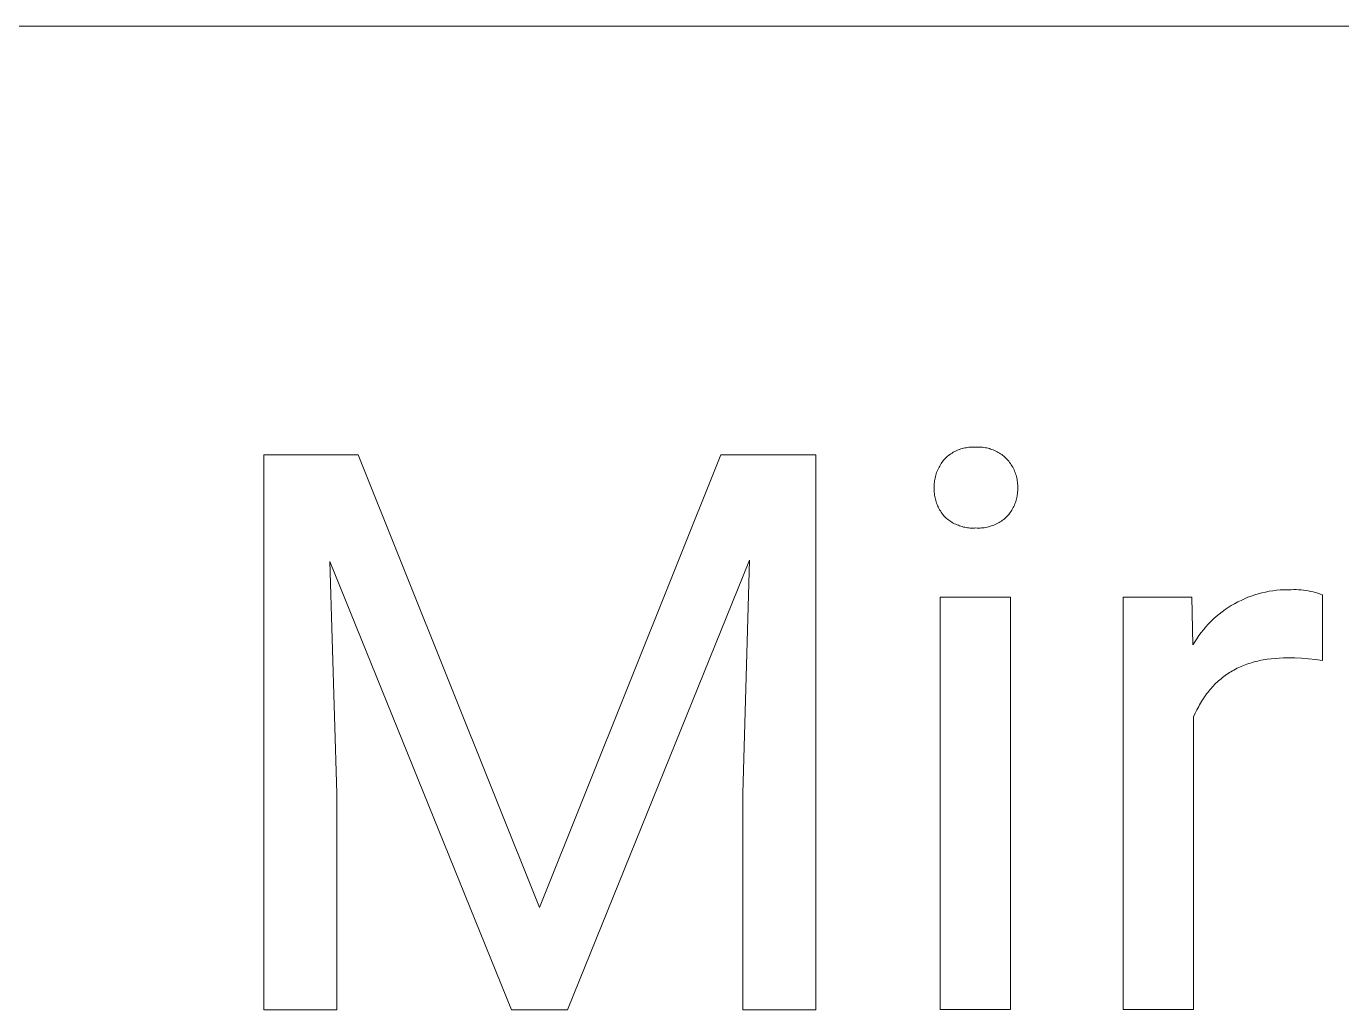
# Model space of a CAD drawing. Header units: millimetres. Extents: x -1576 to 3664, y -445 to 3215.
# Drawn here: x 2235.6 to 2353.3, y 52.4 to 140.3 of the extents above; entities that cross this region are included whole.
import ezdxf

# ---------------------------------------------------------------- set-up
doc = ezdxf.new("R2010")
doc.units = ezdxf.units.MM
doc.header["$MEASUREMENT"] = 0
doc.layers.add('Domyślny', color=7, linetype='Continuous', true_color=0x000000)

msp = doc.modelspace()

# ---------------------------------------------------------------- linework, layer by layer
at = {"layer": 'Domyślny', "color": 18, "lineweight": 15, "true_color": 0x000000}
for p, q in [((3659.29, 140.35), (1684.04, 140.35)), ((2318.75, 102.36), (2318.86, 102.41)), ((2318.86, 102.41), (2318.98, 102.46)), ((2318.98, 102.46), (2319.09, 102.51)), ((2319.09, 102.51), (2319.21, 102.55)), ((2319.21, 102.55), (2319.33, 102.58)), ((2319.33, 102.58), (2319.45, 102.61)), ((2319.45, 102.61), (2319.57, 102.64)), ((2319.57, 102.64), (2319.69, 102.66)), ((2319.69, 102.66), (2319.81, 102.68)), ((2319.81, 102.68), (2319.93, 102.7)), ((2319.93, 102.7), (2320.05, 102.71)), ((2320.05, 102.71), (2320.18, 102.72)), ((2320.18, 102.72), (2320.3, 102.72)), ((2320.3, 102.72), (2320.42, 102.72)), ((2320.42, 102.72), (2320.55, 102.71)), ((2320.55, 102.71), (2320.67, 102.72)), ((2320.67, 102.72), (2320.79, 102.72)), ((2320.79, 102.72), (2320.92, 102.72)), ((2320.92, 102.72), (2321.04, 102.71)), ((2321.04, 102.71), (2321.16, 102.7)), ((2321.16, 102.7), (2321.28, 102.68)), ((2321.28, 102.68), (2321.41, 102.66)), ((2321.41, 102.66), (2321.53, 102.64)), ((2321.53, 102.64), (2321.65, 102.61)), ((2321.65, 102.61), (2321.77, 102.58)), ((2321.77, 102.58), (2321.88, 102.54)), ((2321.88, 102.54), (2322, 102.5)), ((2322, 102.5), (2322.12, 102.46)), ((2322.12, 102.46), (2322.23, 102.41)), ((2322.23, 102.41), (2322.34, 102.36)), ((2256.86, 52.4), (2256.86, 102.03)), ((2256.86, 102.03), (2265.3, 102.03)), ((2265.3, 102.03), (2281.53, 61.54)), ((2281.53, 61.54), (2297.74, 102.03)), ((2297.74, 102.03), (2306.24, 102.03)), ((2306.24, 102.03), (2306.24, 52.4)), ((2317.38, 101.13), (2317.45, 101.24)), ((2317.45, 101.24), (2317.52, 101.35)), ((2317.52, 101.35), (2317.6, 101.45)), ((2317.6, 101.45), (2317.67, 101.55)), ((2317.67, 101.55), (2317.76, 101.65)), ((2317.76, 101.65), (2317.84, 101.73)), ((2317.84, 101.73), (2317.93, 101.82)), ((2317.93, 101.82), (2318.03, 101.9)), ((2318.03, 101.9), (2318.12, 101.97)), ((2318.12, 101.97), (2318.22, 102.05)), ((2318.22, 102.05), (2318.32, 102.12)), ((2318.32, 102.12), (2318.43, 102.18)), ((2318.43, 102.18), (2318.53, 102.25)), ((2318.53, 102.25), (2318.64, 102.31)), ((2318.64, 102.31), (2318.75, 102.36)), ((2322.34, 102.36), (2322.45, 102.3)), ((2322.45, 102.3), (2322.56, 102.24)), ((2322.56, 102.24), (2322.67, 102.18)), ((2322.67, 102.18), (2322.77, 102.12)), ((2322.77, 102.12), (2322.87, 102.05)), ((2322.87, 102.05), (2322.97, 101.97)), ((2322.97, 101.97), (2323.07, 101.9)), ((2323.07, 101.9), (2323.16, 101.82)), ((2323.16, 101.82), (2323.25, 101.73)), ((2323.25, 101.73), (2323.34, 101.65)), ((2323.34, 101.65), (2323.42, 101.55)), ((2323.42, 101.55), (2323.5, 101.45)), ((2323.5, 101.45), (2323.58, 101.35)), ((2323.58, 101.35), (2323.65, 101.24)), ((2323.65, 101.24), (2323.72, 101.14)), ((2316.91, 99.95), (2316.94, 100.08)), ((2316.94, 100.08), (2316.97, 100.2)), ((2316.97, 100.2), (2317.01, 100.32)), ((2317.01, 100.32), (2317.05, 100.44)), ((2317.05, 100.44), (2317.1, 100.56)), ((2317.1, 100.56), (2317.15, 100.68)), ((2317.15, 100.68), (2317.2, 100.8)), ((2317.2, 100.8), (2317.26, 100.91)), ((2317.26, 100.91), (2317.32, 101.02)), ((2317.32, 101.02), (2317.38, 101.13)), ((2323.72, 101.14), (2323.79, 101.03)), ((2323.79, 101.03), (2323.85, 100.91)), ((2323.85, 100.91), (2323.91, 100.8)), ((2323.91, 100.8), (2323.97, 100.68)), ((2323.97, 100.68), (2324.02, 100.57)), ((2324.02, 100.57), (2324.06, 100.45)), ((2324.06, 100.45), (2324.11, 100.33)), ((2324.11, 100.33), (2324.15, 100.2)), ((2324.15, 100.2), (2324.18, 100.08)), ((2324.18, 100.08), (2324.21, 99.96)), ((2316.83, 99.32), (2316.84, 99.45)), ((2316.83, 99.19), (2316.83, 99.32)), ((2316.83, 99.06), (2316.83, 99.19)), ((2316.83, 98.94), (2316.83, 99.06)), ((2316.83, 98.81), (2316.83, 98.94)), ((2316.84, 99.45), (2316.85, 99.57)), ((2316.85, 99.57), (2316.87, 99.7)), ((2316.87, 99.7), (2316.89, 99.83)), ((2316.89, 99.83), (2316.91, 99.95)), ((2324.21, 99.96), (2324.24, 99.83)), ((2324.24, 99.83), (2324.26, 99.7)), ((2324.26, 99.7), (2324.27, 99.58)), ((2324.27, 99.58), (2324.29, 99.45)), ((2324.29, 99.45), (2324.3, 99.32)), ((2324.3, 99.32), (2324.3, 99.19)), ((2324.3, 99.19), (2324.3, 99.06)), ((2324.3, 99.06), (2324.3, 98.94)), ((2324.3, 98.94), (2324.3, 98.82)), ((2316.84, 98.68), (2316.83, 98.81)), ((2316.85, 98.56), (2316.84, 98.68)), ((2316.87, 98.43), (2316.85, 98.56)), ((2316.89, 98.31), (2316.87, 98.43)), ((2316.91, 98.18), (2316.89, 98.31)), ((2316.94, 98.06), (2316.91, 98.18)), ((2316.97, 97.94), (2316.94, 98.06)), ((2317.01, 97.81), (2316.97, 97.94)), ((2317.05, 97.69), (2317.01, 97.81)), ((2317.09, 97.58), (2317.05, 97.69)), ((2324.09, 97.75), (2324.05, 97.63)), ((2324.13, 97.86), (2324.09, 97.75)), ((2324.16, 97.98), (2324.13, 97.86)), ((2324.19, 98.1), (2324.16, 97.98)), ((2324.22, 98.22), (2324.19, 98.1)), ((2324.25, 98.34), (2324.22, 98.22)), ((2324.26, 98.46), (2324.25, 98.34)), ((2324.28, 98.58), (2324.26, 98.46)), ((2324.29, 98.7), (2324.28, 98.58)), ((2324.3, 98.82), (2324.29, 98.7)), ((2317.14, 97.46), (2317.09, 97.58)), ((2317.2, 97.34), (2317.14, 97.46)), ((2317.25, 97.23), (2317.2, 97.34)), ((2317.31, 97.12), (2317.25, 97.23)), ((2317.38, 97.01), (2317.31, 97.12)), ((2317.45, 96.9), (2317.38, 97.01)), ((2317.52, 96.8), (2317.45, 96.9)), ((2317.59, 96.7), (2317.52, 96.8)), ((2317.67, 96.6), (2317.59, 96.7)), ((2317.76, 96.5), (2317.67, 96.6)), ((2317.85, 96.42), (2317.76, 96.5)), ((2323.34, 96.5), (2323.25, 96.41)), ((2323.42, 96.59), (2323.34, 96.5)), ((2323.5, 96.68), (2323.42, 96.59)), ((2323.57, 96.78), (2323.5, 96.68)), ((2323.64, 96.88), (2323.57, 96.78)), ((2323.71, 96.98), (2323.64, 96.88)), ((2323.78, 97.09), (2323.71, 96.98)), ((2323.84, 97.19), (2323.78, 97.09)), ((2323.9, 97.3), (2323.84, 97.19)), ((2323.95, 97.41), (2323.9, 97.3)), ((2324, 97.52), (2323.95, 97.41)), ((2324.05, 97.63), (2324, 97.52)), ((2317.94, 96.34), (2317.85, 96.42)), ((2318.03, 96.26), (2317.94, 96.34)), ((2318.13, 96.18), (2318.03, 96.26)), ((2318.23, 96.11), (2318.13, 96.18)), ((2318.33, 96.05), (2318.23, 96.11)), ((2318.44, 95.98), (2318.33, 96.05)), ((2318.54, 95.92), (2318.44, 95.98)), ((2318.65, 95.86), (2318.54, 95.92)), ((2318.76, 95.81), (2318.65, 95.86)), ((2318.87, 95.76), (2318.76, 95.81)), ((2318.99, 95.72), (2318.87, 95.76)), ((2319.1, 95.67), (2318.99, 95.72)), ((2319.22, 95.64), (2319.1, 95.67)), ((2319.33, 95.6), (2319.22, 95.64)), ((2319.45, 95.57), (2319.33, 95.6)), ((2319.57, 95.55), (2319.45, 95.57)), ((2319.69, 95.53), (2319.57, 95.55)), ((2319.81, 95.51), (2319.69, 95.53)), ((2319.94, 95.49), (2319.81, 95.51)), ((2320.06, 95.48), (2319.94, 95.49)), ((2320.18, 95.48), (2320.06, 95.48)), ((2320.3, 95.48), (2320.18, 95.48)), ((2320.43, 95.48), (2320.3, 95.48)), ((2320.55, 95.49), (2320.43, 95.48)), ((2320.67, 95.48), (2320.55, 95.49)), ((2320.8, 95.48), (2320.67, 95.48)), ((2320.93, 95.48), (2320.8, 95.48)), ((2321.06, 95.49), (2320.93, 95.48)), ((2321.18, 95.5), (2321.06, 95.49)), ((2321.31, 95.51), (2321.18, 95.5)), ((2321.44, 95.53), (2321.31, 95.51)), ((2321.56, 95.56), (2321.44, 95.53)), ((2321.69, 95.59), (2321.56, 95.56)), ((2321.81, 95.62), (2321.69, 95.59)), ((2321.93, 95.66), (2321.81, 95.62)), ((2322.05, 95.7), (2321.93, 95.66)), ((2322.17, 95.74), (2322.05, 95.7)), ((2322.29, 95.79), (2322.17, 95.74)), ((2322.4, 95.85), (2322.29, 95.79)), ((2322.52, 95.9), (2322.4, 95.85)), ((2322.63, 95.97), (2322.52, 95.9)), ((2322.74, 96.03), (2322.63, 95.97)), ((2322.84, 96.1), (2322.74, 96.03)), ((2322.95, 96.17), (2322.84, 96.1)), ((2323.05, 96.25), (2322.95, 96.17)), ((2323.15, 96.33), (2323.05, 96.25)), ((2323.25, 96.41), (2323.15, 96.33)), ((2279, 52.4), (2262.76, 92.48)), ((2262.76, 92.48), (2263.4, 71.73)), ((2300.31, 92.59), (2284.01, 52.4)), ((2299.7, 71.73), (2300.31, 92.59)), ((2345.19, 89.39), (2345.51, 89.5)), ((2345.51, 89.5), (2345.82, 89.59)), ((2345.82, 89.59), (2346.14, 89.68)), ((2346.14, 89.68), (2346.47, 89.75)), ((2346.47, 89.75), (2346.79, 89.82)), ((2346.79, 89.82), (2347.12, 89.87)), ((2347.12, 89.87), (2347.45, 89.91)), ((2347.45, 89.91), (2347.78, 89.94)), ((2347.78, 89.94), (2348.11, 89.96)), ((2348.11, 89.96), (2348.44, 89.96)), ((2348.44, 89.96), (2348.77, 89.96)), ((2348.77, 89.96), (2348.99, 89.97)), ((2348.99, 89.97), (2349.21, 89.97)), ((2349.21, 89.97), (2349.43, 89.96)), ((2349.43, 89.96), (2349.65, 89.94)), ((2349.65, 89.94), (2349.86, 89.92)), ((2349.86, 89.92), (2350.08, 89.89)), ((2350.08, 89.89), (2350.3, 89.86)), ((2350.3, 89.86), (2350.51, 89.81)), ((2350.51, 89.81), (2350.73, 89.76)), ((2350.73, 89.76), (2350.94, 89.7)), ((2350.94, 89.7), (2351.15, 89.64)), ((2351.15, 89.64), (2351.36, 89.57)), ((2351.36, 89.57), (2351.56, 89.49)), ((2351.56, 89.49), (2351.56, 83.62)), ((2317.35, 52.41), (2317.35, 89.28)), ((2317.35, 89.28), (2323.65, 89.28)), ((2323.65, 89.28), (2323.65, 52.41)), ((2333.75, 52.41), (2333.75, 89.28)), ((2333.75, 89.28), (2339.87, 89.28)), ((2339.87, 89.28), (2339.98, 85.02)), ((2342.85, 88.18), (2343.12, 88.37)), ((2343.12, 88.37), (2343.4, 88.54)), ((2343.4, 88.54), (2343.69, 88.71)), ((2343.69, 88.71), (2343.98, 88.87)), ((2343.98, 88.87), (2344.28, 89.01)), ((2344.28, 89.01), (2344.58, 89.15)), ((2344.58, 89.15), (2344.88, 89.28)), ((2344.88, 89.28), (2345.19, 89.39)), ((2341.35, 86.88), (2341.58, 87.12)), ((2341.58, 87.12), (2341.82, 87.35)), ((2341.82, 87.35), (2342.07, 87.57)), ((2342.07, 87.57), (2342.32, 87.78)), ((2342.32, 87.78), (2342.58, 87.98)), ((2342.58, 87.98), (2342.85, 88.18)), ((2340.51, 85.86), (2340.71, 86.12)), ((2340.71, 86.12), (2340.91, 86.38)), ((2340.91, 86.38), (2341.13, 86.63)), ((2341.13, 86.63), (2341.35, 86.88)), ((2339.98, 85.02), (2340.14, 85.31)), ((2340.14, 85.31), (2340.32, 85.58)), ((2340.32, 85.58), (2340.51, 85.86)), ((2345.77, 83.58), (2345.6, 83.54)), ((2345.93, 83.62), (2345.77, 83.58)), ((2346.27, 83.68), (2345.93, 83.62)), ((2346.61, 83.74), (2346.27, 83.68)), ((2346.97, 83.79), (2346.61, 83.74)), ((2347.33, 83.82), (2346.97, 83.79)), ((2347.7, 83.85), (2347.33, 83.82)), ((2348.07, 83.86), (2347.7, 83.85)), ((2348.46, 83.87), (2348.07, 83.86)), ((2349.08, 83.86), (2348.46, 83.87)), ((2349.7, 83.83), (2349.08, 83.86)), ((2350.32, 83.78), (2349.7, 83.83)), ((2350.94, 83.71), (2350.32, 83.78)), ((2351.56, 83.62), (2350.94, 83.71)), ((2342.99, 82.38), (2342.86, 82.29)), ((2343.12, 82.46), (2342.99, 82.38)), ((2343.25, 82.55), (2343.12, 82.46)), ((2343.38, 82.63), (2343.25, 82.55)), ((2343.52, 82.71), (2343.38, 82.63)), ((2343.65, 82.78), (2343.52, 82.71)), ((2343.79, 82.86), (2343.65, 82.78)), ((2343.93, 82.93), (2343.79, 82.86)), ((2344.07, 83), (2343.93, 82.93)), ((2344.22, 83.06), (2344.07, 83)), ((2344.36, 83.13), (2344.22, 83.06)), ((2344.51, 83.19), (2344.36, 83.13)), ((2344.66, 83.24), (2344.51, 83.19)), ((2344.81, 83.3), (2344.66, 83.24)), ((2344.97, 83.35), (2344.81, 83.3)), ((2345.12, 83.4), (2344.97, 83.35)), ((2345.28, 83.45), (2345.12, 83.4)), ((2345.44, 83.5), (2345.28, 83.45)), ((2345.6, 83.54), (2345.44, 83.5)), ((2341.7, 81.25), (2341.6, 81.14)), ((2341.81, 81.37), (2341.7, 81.25)), ((2341.92, 81.48), (2341.81, 81.37)), ((2342.03, 81.59), (2341.92, 81.48)), ((2342.14, 81.7), (2342.03, 81.59)), ((2342.26, 81.8), (2342.14, 81.7)), ((2342.38, 81.91), (2342.26, 81.8)), ((2342.5, 82), (2342.38, 81.91)), ((2342.62, 82.1), (2342.5, 82)), ((2342.74, 82.2), (2342.62, 82.1)), ((2342.86, 82.29), (2342.74, 82.2)), ((2340.83, 80.1), (2340.74, 79.96)), ((2340.92, 80.24), (2340.83, 80.1)), ((2341.01, 80.38), (2340.92, 80.24)), ((2341.1, 80.51), (2341.01, 80.38)), ((2341.2, 80.64), (2341.1, 80.51)), ((2341.3, 80.77), (2341.2, 80.64)), ((2341.4, 80.89), (2341.3, 80.77)), ((2341.5, 81.02), (2341.4, 80.89)), ((2341.6, 81.14), (2341.5, 81.02)), ((2340.19, 78.91), (2340.04, 78.58)), ((2340.34, 79.22), (2340.19, 78.91)), ((2340.49, 79.53), (2340.34, 79.22)), ((2340.57, 79.67), (2340.49, 79.53)), ((2340.66, 79.82), (2340.57, 79.67)), ((2340.74, 79.96), (2340.66, 79.82)), ((2340.04, 78.58), (2340.04, 52.41)), ((2263.4, 71.73), (2263.4, 52.4)), ((2299.7, 52.4), (2299.7, 71.73)), ((2263.4, 52.4), (2256.86, 52.4)), ((2284.01, 52.4), (2279, 52.4)), ((2306.24, 52.4), (2299.7, 52.4)), ((2323.65, 52.41), (2317.35, 52.41)), ((2340.04, 52.41), (2333.75, 52.41))]:
    msp.add_line(p, q, dxfattribs=at)

doc.saveas('drawing.dxf')
